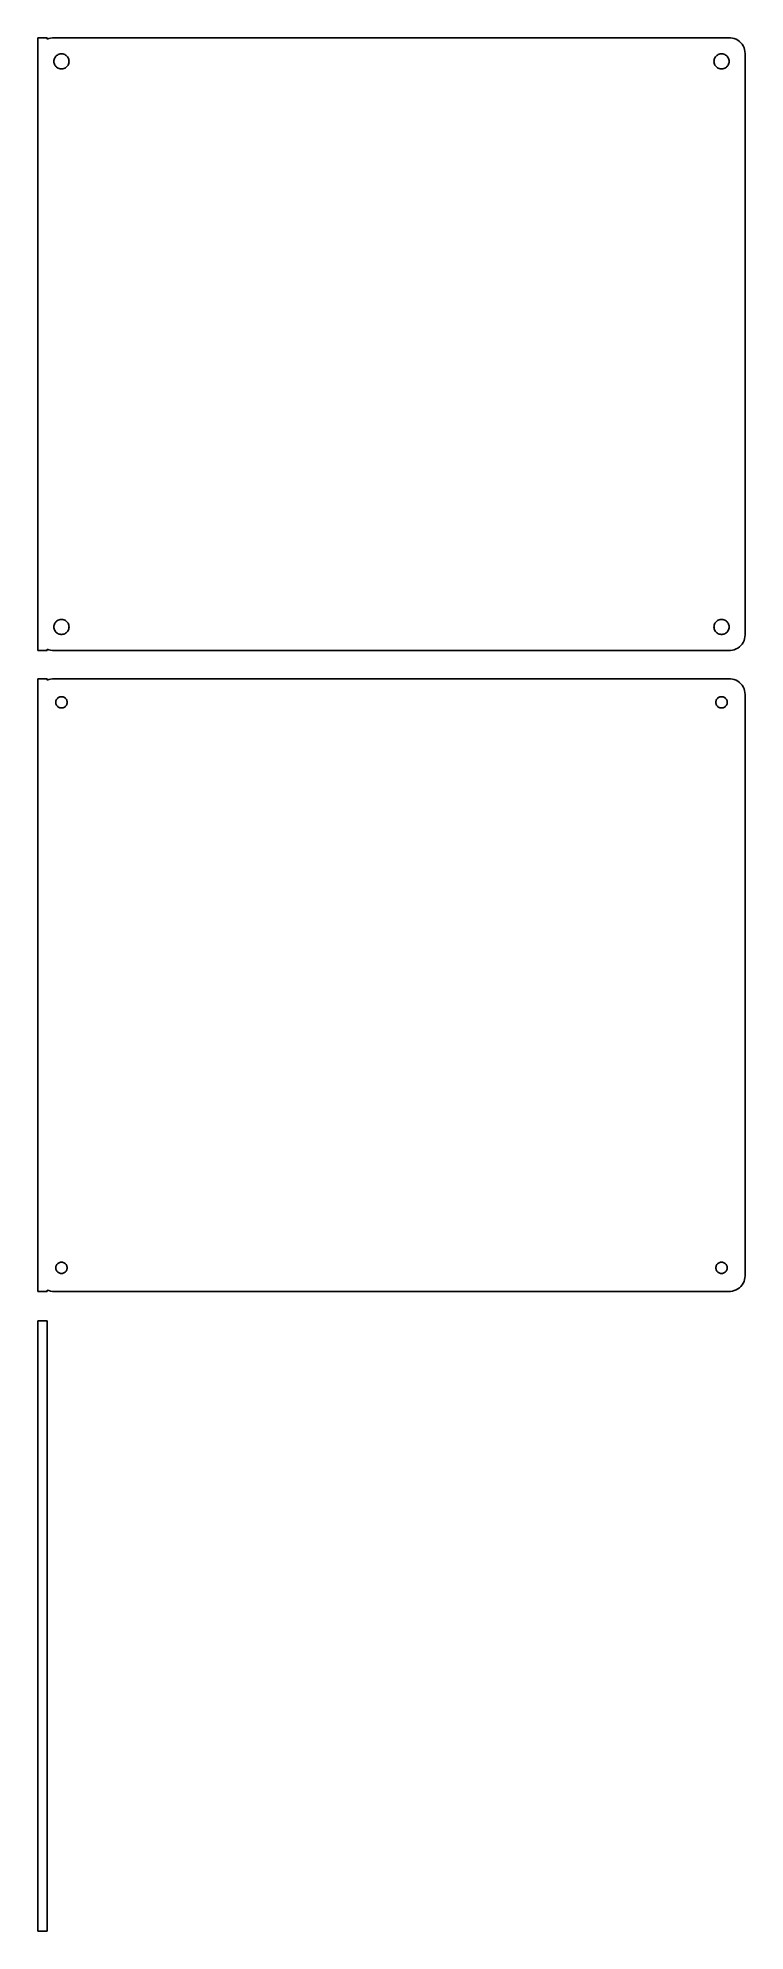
# Model space of a CAD drawing. Header units: metres. Extents: x -112 to 112, y -97 to 505.
import ezdxf

# ---------------------------------------------------------------- set-up
doc = ezdxf.new("R2010")
doc.units = ezdxf.units.M

msp = doc.modelspace()

# ---------------------------------------------------------------- linework, layer by layer
for p, q in [((-109.5, 505.49), (-112.5, 505.49)), ((-112.5, 505.49), (-112.5, 310.51)), ((-109.5, 505.075), (-109.5, 505.49)), ((-109.045, 505.255), (-109.5, 505.075)), ((-108.437, 505.411), (-109.045, 505.255)), ((-107.814, 505.49), (-108.437, 505.411)), ((107.814, 505.49), (-107.814, 505.49)), ((-106.286, 500.026), (-106.022, 500.172)), ((-106.022, 500.172), (-105.742, 500.283)), ((-105.742, 500.283), (-105.45, 500.357)), ((-105.45, 500.357), (-105.151, 500.395)), ((-105.151, 500.395), (-104.849, 500.395)), ((-104.849, 500.395), (-104.55, 500.357)), ((-104.55, 500.357), (-104.258, 500.283)), ((-104.258, 500.283), (-103.978, 500.172)), ((-103.978, 500.172), (-103.714, 500.026)), ((103.714, 500.026), (103.978, 500.172)), ((103.978, 500.172), (104.258, 500.283)), ((104.258, 500.283), (104.55, 500.357)), ((104.55, 500.357), (104.849, 500.395)), ((104.849, 500.395), (105.151, 500.395)), ((105.151, 500.395), (105.45, 500.357)), ((105.45, 500.357), (105.742, 500.283)), ((105.742, 500.283), (106.022, 500.172)), ((106.022, 500.172), (106.286, 500.026)), ((108.437, 505.411), (107.814, 505.49)), ((109.045, 505.255), (108.437, 505.411)), ((109.629, 505.024), (109.045, 505.255)), ((110.179, 504.722), (109.629, 505.024)), ((110.687, 504.353), (110.179, 504.722)), ((111.145, 503.923), (110.687, 504.353)), ((111.545, 503.439), (111.145, 503.923)), ((111.882, 502.909), (111.545, 503.439)), ((112.149, 502.341), (111.882, 502.909)), ((112.343, 501.743), (112.149, 502.341)), ((112.461, 501.127), (112.343, 501.743)), ((112.5, 500.5), (112.461, 501.127)), ((112.5, 315.5), (112.5, 500.5)), ((-107.4, 498), (-107.381, 498.301)), ((-107.381, 497.699), (-107.4, 498)), ((-107.381, 498.301), (-107.325, 498.597)), ((-107.325, 497.403), (-107.381, 497.699)), ((-107.325, 498.597), (-107.231, 498.883)), ((-107.231, 497.117), (-107.325, 497.403)), ((-107.231, 498.883), (-107.103, 499.156)), ((-107.103, 496.844), (-107.231, 497.117)), ((-107.103, 499.156), (-106.942, 499.411)), ((-106.942, 496.589), (-107.103, 496.844)), ((-106.942, 499.411), (-106.75, 499.643)), ((-106.75, 496.357), (-106.942, 496.589)), ((-106.75, 499.643), (-106.53, 499.849)), ((-106.53, 496.151), (-106.75, 496.357)), ((-106.53, 499.849), (-106.286, 500.026)), ((-106.286, 495.974), (-106.53, 496.151)), ((-106.022, 495.828), (-106.286, 495.974)), ((-105.742, 495.717), (-106.022, 495.828)), ((-105.45, 495.643), (-105.742, 495.717)), ((-105.151, 495.605), (-105.45, 495.643)), ((-104.849, 495.605), (-105.151, 495.605)), ((-104.55, 495.643), (-104.849, 495.605)), ((-104.258, 495.717), (-104.55, 495.643)), ((-103.978, 495.828), (-104.258, 495.717)), ((-103.714, 495.974), (-103.978, 495.828)), ((-103.714, 500.026), (-103.47, 499.849)), ((-103.47, 496.151), (-103.714, 495.974)), ((-103.47, 499.849), (-103.25, 499.643)), ((-103.25, 496.357), (-103.47, 496.151)), ((-103.25, 499.643), (-103.058, 499.411)), ((-103.058, 496.589), (-103.25, 496.357)), ((-103.058, 499.411), (-102.897, 499.156)), ((-102.897, 496.844), (-103.058, 496.589)), ((-102.897, 499.156), (-102.769, 498.883)), ((-102.769, 497.117), (-102.897, 496.844)), ((-102.769, 498.883), (-102.675, 498.597)), ((-102.675, 497.403), (-102.769, 497.117)), ((-102.675, 498.597), (-102.619, 498.301)), ((-102.619, 497.699), (-102.675, 497.403)), ((-102.619, 498.301), (-102.6, 498)), ((-102.6, 498), (-102.619, 497.699)), ((102.6, 498), (102.619, 498.301)), ((102.619, 497.699), (102.6, 498)), ((102.619, 498.301), (102.675, 498.597)), ((102.675, 497.403), (102.619, 497.699)), ((102.675, 498.597), (102.769, 498.883)), ((102.769, 497.117), (102.675, 497.403)), ((102.769, 498.883), (102.897, 499.156)), ((102.897, 496.844), (102.769, 497.117)), ((102.897, 499.156), (103.058, 499.411)), ((103.058, 496.589), (102.897, 496.844)), ((103.058, 499.411), (103.25, 499.643)), ((103.25, 496.357), (103.058, 496.589)), ((103.25, 499.643), (103.47, 499.849)), ((103.47, 496.151), (103.25, 496.357)), ((103.47, 499.849), (103.714, 500.026)), ((103.714, 495.974), (103.47, 496.151)), ((103.978, 495.828), (103.714, 495.974)), ((104.258, 495.717), (103.978, 495.828)), ((104.55, 495.643), (104.258, 495.717)), ((104.849, 495.605), (104.55, 495.643)), ((105.151, 495.605), (104.849, 495.605)), ((105.45, 495.643), (105.151, 495.605)), ((105.742, 495.717), (105.45, 495.643)), ((106.022, 495.828), (105.742, 495.717)), ((106.286, 495.974), (106.022, 495.828)), ((106.286, 500.026), (106.53, 499.849)), ((106.53, 496.151), (106.286, 495.974)), ((106.53, 499.849), (106.75, 499.643)), ((106.75, 496.357), (106.53, 496.151)), ((106.75, 499.643), (106.942, 499.411)), ((106.942, 496.589), (106.75, 496.357)), ((106.942, 499.411), (107.103, 499.156)), ((107.103, 496.844), (106.942, 496.589)), ((107.103, 499.156), (107.231, 498.883)), ((107.231, 497.117), (107.103, 496.844)), ((107.231, 498.883), (107.325, 498.597)), ((107.325, 497.403), (107.231, 497.117)), ((107.325, 498.597), (107.381, 498.301)), ((107.381, 497.699), (107.325, 497.403)), ((107.381, 498.301), (107.4, 498)), ((107.4, 498), (107.381, 497.699)), ((-107.103, 319.156), (-106.942, 319.411)), ((-106.942, 319.411), (-106.75, 319.643)), ((-106.75, 319.643), (-106.53, 319.849)), ((-106.53, 319.849), (-106.286, 320.026)), ((-106.286, 320.026), (-106.022, 320.172)), ((-106.022, 320.172), (-105.742, 320.283)), ((-105.742, 320.283), (-105.45, 320.357)), ((-105.45, 320.357), (-105.151, 320.395)), ((-105.151, 320.395), (-104.849, 320.395)), ((-104.849, 320.395), (-104.55, 320.357)), ((-104.55, 320.357), (-104.258, 320.283)), ((-104.258, 320.283), (-103.978, 320.172)), ((-103.978, 320.172), (-103.714, 320.026)), ((-103.714, 320.026), (-103.47, 319.849)), ((-103.47, 319.849), (-103.25, 319.643)), ((-103.25, 319.643), (-103.058, 319.411)), ((-103.058, 319.411), (-102.897, 319.156)), ((102.897, 319.156), (103.058, 319.411)), ((103.058, 319.411), (103.25, 319.643)), ((103.25, 319.643), (103.47, 319.849)), ((103.47, 319.849), (103.714, 320.026)), ((103.714, 320.026), (103.978, 320.172)), ((103.978, 320.172), (104.258, 320.283)), ((104.258, 320.283), (104.55, 320.357)), ((104.55, 320.357), (104.849, 320.395)), ((104.849, 320.395), (105.151, 320.395)), ((105.151, 320.395), (105.45, 320.357)), ((105.45, 320.357), (105.742, 320.283)), ((105.742, 320.283), (106.022, 320.172)), ((106.022, 320.172), (106.286, 320.026)), ((106.286, 320.026), (106.53, 319.849)), ((106.53, 319.849), (106.75, 319.643)), ((106.75, 319.643), (106.942, 319.411)), ((106.942, 319.411), (107.103, 319.156)), ((-107.4, 318), (-107.381, 318.301)), ((-107.381, 317.699), (-107.4, 318)), ((-107.381, 318.301), (-107.325, 318.597)), ((-107.325, 317.403), (-107.381, 317.699)), ((-107.325, 318.597), (-107.231, 318.883)), ((-107.231, 317.117), (-107.325, 317.403)), ((-107.231, 318.883), (-107.103, 319.156)), ((-107.103, 316.844), (-107.231, 317.117)), ((-106.942, 316.589), (-107.103, 316.844)), ((-106.75, 316.357), (-106.942, 316.589)), ((-106.53, 316.151), (-106.75, 316.357)), ((-106.286, 315.974), (-106.53, 316.151)), ((-106.022, 315.828), (-106.286, 315.974)), ((-105.742, 315.717), (-106.022, 315.828)), ((-105.45, 315.643), (-105.742, 315.717)), ((-105.151, 315.605), (-105.45, 315.643)), ((-104.849, 315.605), (-105.151, 315.605)), ((-104.55, 315.643), (-104.849, 315.605)), ((-104.258, 315.717), (-104.55, 315.643)), ((-103.978, 315.828), (-104.258, 315.717)), ((-103.714, 315.974), (-103.978, 315.828)), ((-103.47, 316.151), (-103.714, 315.974)), ((-103.25, 316.357), (-103.47, 316.151)), ((-103.058, 316.589), (-103.25, 316.357)), ((-102.897, 316.844), (-103.058, 316.589)), ((-102.897, 319.156), (-102.769, 318.883)), ((-102.769, 317.117), (-102.897, 316.844)), ((-102.769, 318.883), (-102.675, 318.597)), ((-102.675, 317.403), (-102.769, 317.117)), ((-102.675, 318.597), (-102.619, 318.301)), ((-102.619, 317.699), (-102.675, 317.403)), ((-102.619, 318.301), (-102.6, 318)), ((-102.6, 318), (-102.619, 317.699)), ((102.6, 318), (102.619, 318.301)), ((102.619, 317.699), (102.6, 318)), ((102.619, 318.301), (102.675, 318.597)), ((102.675, 317.403), (102.619, 317.699)), ((102.675, 318.597), (102.769, 318.883)), ((102.769, 317.117), (102.675, 317.403)), ((102.769, 318.883), (102.897, 319.156)), ((102.897, 316.844), (102.769, 317.117)), ((103.058, 316.589), (102.897, 316.844)), ((103.25, 316.357), (103.058, 316.589)), ((103.47, 316.151), (103.25, 316.357)), ((103.714, 315.974), (103.47, 316.151)), ((103.978, 315.828), (103.714, 315.974)), ((104.258, 315.717), (103.978, 315.828)), ((104.55, 315.643), (104.258, 315.717)), ((104.849, 315.605), (104.55, 315.643)), ((105.151, 315.605), (104.849, 315.605)), ((105.45, 315.643), (105.151, 315.605)), ((105.742, 315.717), (105.45, 315.643)), ((106.022, 315.828), (105.742, 315.717)), ((106.286, 315.974), (106.022, 315.828)), ((106.53, 316.151), (106.286, 315.974)), ((106.75, 316.357), (106.53, 316.151)), ((106.942, 316.589), (106.75, 316.357)), ((107.103, 316.844), (106.942, 316.589)), ((107.103, 319.156), (107.231, 318.883)), ((107.231, 317.117), (107.103, 316.844)), ((107.231, 318.883), (107.325, 318.597)), ((107.325, 317.403), (107.231, 317.117)), ((107.325, 318.597), (107.381, 318.301)), ((107.381, 317.699), (107.325, 317.403)), ((107.381, 318.301), (107.4, 318)), ((107.4, 318), (107.381, 317.699)), ((111.882, 313.091), (112.149, 313.659)), ((112.149, 313.659), (112.343, 314.257)), ((112.343, 314.257), (112.461, 314.873)), ((112.461, 314.873), (112.5, 315.5)), ((-112.5, 310.51), (-109.5, 310.51)), ((-109.5, 310.925), (-109.045, 310.745)), ((-109.5, 310.51), (-109.5, 310.925)), ((-109.045, 310.745), (-108.437, 310.589)), ((-108.437, 310.589), (-107.814, 310.51)), ((-107.814, 310.51), (107.814, 310.51)), ((107.814, 310.51), (108.437, 310.589)), ((108.437, 310.589), (109.045, 310.745)), ((109.045, 310.745), (109.629, 310.976)), ((109.629, 310.976), (110.179, 311.278)), ((110.179, 311.278), (110.687, 311.647)), ((110.687, 311.647), (111.145, 312.077)), ((111.145, 312.077), (111.545, 312.561)), ((111.545, 312.561), (111.882, 313.091)), ((-109.5, 301.49), (-112.5, 301.49)), ((-112.5, 301.49), (-112.5, 106.51)), ((-109.5, 301.075), (-109.5, 301.49)), ((-108.437, 301.411), (-109.045, 301.255)), ((-107.814, 301.49), (-108.437, 301.411)), ((107.814, 301.49), (-107.814, 301.49)), ((108.437, 301.411), (107.814, 301.49)), ((109.045, 301.255), (108.437, 301.411)), ((-109.045, 301.255), (-109.5, 301.075)), ((-106.312, 295.232), (-106.147, 295.387)), ((-106.147, 295.387), (-105.964, 295.52)), ((-105.964, 295.52), (-105.766, 295.629)), ((-105.766, 295.629), (-105.556, 295.712)), ((-105.556, 295.712), (-105.337, 295.768)), ((-105.337, 295.768), (-105.113, 295.796)), ((-105.113, 295.796), (-104.887, 295.796)), ((-104.887, 295.796), (-104.663, 295.768)), ((-104.663, 295.768), (-104.444, 295.712)), ((-104.444, 295.712), (-104.234, 295.629)), ((-104.234, 295.629), (-104.036, 295.52)), ((-104.036, 295.52), (-103.853, 295.387)), ((-103.853, 295.387), (-103.688, 295.232)), ((103.688, 295.232), (103.853, 295.387)), ((103.853, 295.387), (104.036, 295.52)), ((104.036, 295.52), (104.234, 295.629)), ((104.234, 295.629), (104.444, 295.712)), ((104.444, 295.712), (104.663, 295.768)), ((104.663, 295.768), (104.887, 295.796)), ((104.887, 295.796), (105.113, 295.796)), ((105.113, 295.796), (105.337, 295.768)), ((105.337, 295.768), (105.556, 295.712)), ((105.556, 295.712), (105.766, 295.629)), ((105.766, 295.629), (105.964, 295.52)), ((105.964, 295.52), (106.147, 295.387)), ((106.147, 295.387), (106.312, 295.232)), ((109.629, 301.024), (109.045, 301.255)), ((110.179, 300.722), (109.629, 301.024)), ((110.687, 300.353), (110.179, 300.722)), ((111.145, 299.923), (110.687, 300.353)), ((111.545, 299.439), (111.145, 299.923)), ((111.882, 298.909), (111.545, 299.439)), ((112.149, 298.341), (111.882, 298.909)), ((112.343, 297.743), (112.149, 298.341)), ((112.461, 297.127), (112.343, 297.743)), ((112.5, 296.5), (112.461, 297.127)), ((112.5, 111.5), (112.5, 296.5)), ((-106.8, 294), (-106.786, 294.226)), ((-106.786, 293.774), (-106.8, 294)), ((-106.786, 294.226), (-106.743, 294.448)), ((-106.743, 293.552), (-106.786, 293.774)), ((-106.743, 294.448), (-106.674, 294.663)), ((-106.674, 293.337), (-106.743, 293.552)), ((-106.674, 294.663), (-106.577, 294.867)), ((-106.577, 293.133), (-106.674, 293.337)), ((-106.577, 294.867), (-106.456, 295.058)), ((-106.456, 292.942), (-106.577, 293.133)), ((-106.456, 295.058), (-106.312, 295.232)), ((-106.312, 292.768), (-106.456, 292.942)), ((-106.147, 292.613), (-106.312, 292.768)), ((-105.964, 292.48), (-106.147, 292.613)), ((-105.766, 292.371), (-105.964, 292.48)), ((-105.556, 292.288), (-105.766, 292.371)), ((-105.337, 292.232), (-105.556, 292.288)), ((-105.113, 292.204), (-105.337, 292.232)), ((-104.887, 292.204), (-105.113, 292.204)), ((-104.663, 292.232), (-104.887, 292.204)), ((-104.444, 292.288), (-104.663, 292.232)), ((-104.234, 292.371), (-104.444, 292.288)), ((-104.036, 292.48), (-104.234, 292.371)), ((-103.853, 292.613), (-104.036, 292.48)), ((-103.688, 292.768), (-103.853, 292.613)), ((-103.688, 295.232), (-103.544, 295.058)), ((-103.544, 292.942), (-103.688, 292.768)), ((-103.544, 295.058), (-103.423, 294.867)), ((-103.423, 293.133), (-103.544, 292.942)), ((-103.423, 294.867), (-103.326, 294.663)), ((-103.326, 293.337), (-103.423, 293.133)), ((-103.326, 294.663), (-103.257, 294.448)), ((-103.257, 293.552), (-103.326, 293.337)), ((-103.257, 294.448), (-103.214, 294.226)), ((-103.214, 293.774), (-103.257, 293.552)), ((-103.214, 294.226), (-103.2, 294)), ((-103.2, 294), (-103.214, 293.774)), ((103.2, 294), (103.214, 294.226)), ((103.214, 293.774), (103.2, 294)), ((103.214, 294.226), (103.257, 294.448)), ((103.257, 293.552), (103.214, 293.774)), ((103.257, 294.448), (103.326, 294.663)), ((103.326, 293.337), (103.257, 293.552)), ((103.326, 294.663), (103.423, 294.867)), ((103.423, 293.133), (103.326, 293.337)), ((103.423, 294.867), (103.544, 295.058)), ((103.544, 292.942), (103.423, 293.133)), ((103.544, 295.058), (103.688, 295.232)), ((103.688, 292.768), (103.544, 292.942)), ((103.853, 292.613), (103.688, 292.768)), ((104.036, 292.48), (103.853, 292.613)), ((104.234, 292.371), (104.036, 292.48)), ((104.444, 292.288), (104.234, 292.371)), ((104.663, 292.232), (104.444, 292.288)), ((104.887, 292.204), (104.663, 292.232)), ((105.113, 292.204), (104.887, 292.204)), ((105.337, 292.232), (105.113, 292.204)), ((105.556, 292.288), (105.337, 292.232)), ((105.766, 292.371), (105.556, 292.288)), ((105.964, 292.48), (105.766, 292.371)), ((106.147, 292.613), (105.964, 292.48)), ((106.312, 292.768), (106.147, 292.613)), ((106.312, 295.232), (106.456, 295.058)), ((106.456, 292.942), (106.312, 292.768)), ((106.456, 295.058), (106.577, 294.867)), ((106.577, 293.133), (106.456, 292.942)), ((106.577, 294.867), (106.674, 294.663)), ((106.674, 293.337), (106.577, 293.133)), ((106.674, 294.663), (106.743, 294.448)), ((106.743, 293.552), (106.674, 293.337)), ((106.743, 294.448), (106.786, 294.226)), ((106.786, 293.774), (106.743, 293.552)), ((106.786, 294.226), (106.8, 294)), ((106.8, 294), (106.786, 293.774)), ((-106.743, 114.448), (-106.674, 114.663)), ((-106.674, 114.663), (-106.577, 114.867)), ((-106.577, 114.867), (-106.456, 115.058)), ((-106.456, 115.058), (-106.312, 115.232)), ((-106.312, 115.232), (-106.147, 115.387)), ((-106.147, 115.387), (-105.964, 115.52)), ((-105.964, 115.52), (-105.766, 115.629)), ((-105.766, 115.629), (-105.556, 115.712)), ((-105.556, 115.712), (-105.337, 115.768)), ((-105.337, 115.768), (-105.113, 115.796)), ((-105.113, 115.796), (-104.887, 115.796)), ((-104.887, 115.796), (-104.663, 115.768)), ((-104.663, 115.768), (-104.444, 115.712)), ((-104.444, 115.712), (-104.234, 115.629)), ((-104.234, 115.629), (-104.036, 115.52)), ((-104.036, 115.52), (-103.853, 115.387)), ((-103.853, 115.387), (-103.688, 115.232)), ((-103.688, 115.232), (-103.544, 115.058)), ((-103.544, 115.058), (-103.423, 114.867)), ((-103.423, 114.867), (-103.326, 114.663)), ((-103.326, 114.663), (-103.257, 114.448)), ((103.257, 114.448), (103.326, 114.663)), ((103.326, 114.663), (103.423, 114.867)), ((103.423, 114.867), (103.544, 115.058)), ((103.544, 115.058), (103.688, 115.232)), ((103.688, 115.232), (103.853, 115.387)), ((103.853, 115.387), (104.036, 115.52)), ((104.036, 115.52), (104.234, 115.629)), ((104.234, 115.629), (104.444, 115.712)), ((104.444, 115.712), (104.663, 115.768)), ((104.663, 115.768), (104.887, 115.796)), ((104.887, 115.796), (105.113, 115.796)), ((105.113, 115.796), (105.337, 115.768)), ((105.337, 115.768), (105.556, 115.712)), ((105.556, 115.712), (105.766, 115.629)), ((105.766, 115.629), (105.964, 115.52)), ((105.964, 115.52), (106.147, 115.387)), ((106.147, 115.387), (106.312, 115.232)), ((106.312, 115.232), (106.456, 115.058)), ((106.456, 115.058), (106.577, 114.867)), ((106.577, 114.867), (106.674, 114.663)), ((106.674, 114.663), (106.743, 114.448)), ((-106.8, 114), (-106.786, 114.226)), ((-106.786, 113.774), (-106.8, 114)), ((-106.786, 114.226), (-106.743, 114.448)), ((-106.743, 113.552), (-106.786, 113.774)), ((-106.674, 113.337), (-106.743, 113.552)), ((-106.577, 113.133), (-106.674, 113.337)), ((-106.456, 112.942), (-106.577, 113.133)), ((-106.312, 112.768), (-106.456, 112.942)), ((-106.147, 112.613), (-106.312, 112.768)), ((-105.964, 112.48), (-106.147, 112.613)), ((-105.766, 112.371), (-105.964, 112.48)), ((-105.556, 112.288), (-105.766, 112.371)), ((-105.337, 112.232), (-105.556, 112.288)), ((-105.113, 112.204), (-105.337, 112.232)), ((-104.887, 112.204), (-105.113, 112.204)), ((-104.663, 112.232), (-104.887, 112.204)), ((-104.444, 112.288), (-104.663, 112.232)), ((-104.234, 112.371), (-104.444, 112.288)), ((-104.036, 112.48), (-104.234, 112.371)), ((-103.853, 112.613), (-104.036, 112.48)), ((-103.688, 112.768), (-103.853, 112.613)), ((-103.544, 112.942), (-103.688, 112.768)), ((-103.423, 113.133), (-103.544, 112.942)), ((-103.326, 113.337), (-103.423, 113.133)), ((-103.257, 113.552), (-103.326, 113.337)), ((-103.257, 114.448), (-103.214, 114.226)), ((-103.214, 113.774), (-103.257, 113.552)), ((-103.214, 114.226), (-103.2, 114)), ((-103.2, 114), (-103.214, 113.774)), ((103.2, 114), (103.214, 114.226)), ((103.214, 113.774), (103.2, 114)), ((103.214, 114.226), (103.257, 114.448)), ((103.257, 113.552), (103.214, 113.774)), ((103.326, 113.337), (103.257, 113.552)), ((103.423, 113.133), (103.326, 113.337)), ((103.544, 112.942), (103.423, 113.133)), ((103.688, 112.768), (103.544, 112.942)), ((103.853, 112.613), (103.688, 112.768)), ((104.036, 112.48), (103.853, 112.613)), ((104.234, 112.371), (104.036, 112.48)), ((104.444, 112.288), (104.234, 112.371)), ((104.663, 112.232), (104.444, 112.288)), ((104.887, 112.204), (104.663, 112.232)), ((105.113, 112.204), (104.887, 112.204)), ((105.337, 112.232), (105.113, 112.204)), ((105.556, 112.288), (105.337, 112.232)), ((105.766, 112.371), (105.556, 112.288)), ((105.964, 112.48), (105.766, 112.371)), ((106.147, 112.613), (105.964, 112.48)), ((106.312, 112.768), (106.147, 112.613)), ((106.456, 112.942), (106.312, 112.768)), ((106.577, 113.133), (106.456, 112.942)), ((106.674, 113.337), (106.577, 113.133)), ((106.743, 113.552), (106.674, 113.337)), ((106.743, 114.448), (106.786, 114.226)), ((106.786, 113.774), (106.743, 113.552)), ((106.786, 114.226), (106.8, 114)), ((106.8, 114), (106.786, 113.774)), ((111.145, 108.077), (111.545, 108.561)), ((111.545, 108.561), (111.882, 109.091)), ((111.882, 109.091), (112.149, 109.659)), ((112.149, 109.659), (112.343, 110.257)), ((112.343, 110.257), (112.461, 110.873)), ((112.461, 110.873), (112.5, 111.5)), ((-112.5, 106.51), (-109.5, 106.51)), ((-109.5, 106.925), (-109.045, 106.745)), ((-109.5, 106.51), (-109.5, 106.925)), ((-109.045, 106.745), (-108.437, 106.589)), ((-108.437, 106.589), (-107.814, 106.51)), ((-107.814, 106.51), (107.814, 106.51)), ((107.814, 106.51), (108.437, 106.589)), ((108.437, 106.589), (109.045, 106.745)), ((109.045, 106.745), (109.629, 106.976)), ((109.629, 106.976), (110.179, 107.278)), ((110.179, 107.278), (110.687, 107.647)), ((110.687, 107.647), (111.145, 108.077)), ((-109.5, 97.115), (-112.5, 97.115)), ((-112.5, 97.115), (-112.5, -97.115)), ((-109.5, -97.115), (-109.5, 97.115)), ((-112.5, -97.115), (-109.5, -97.115))]:
    msp.add_line(p, q)

doc.saveas('drawing.dxf')
